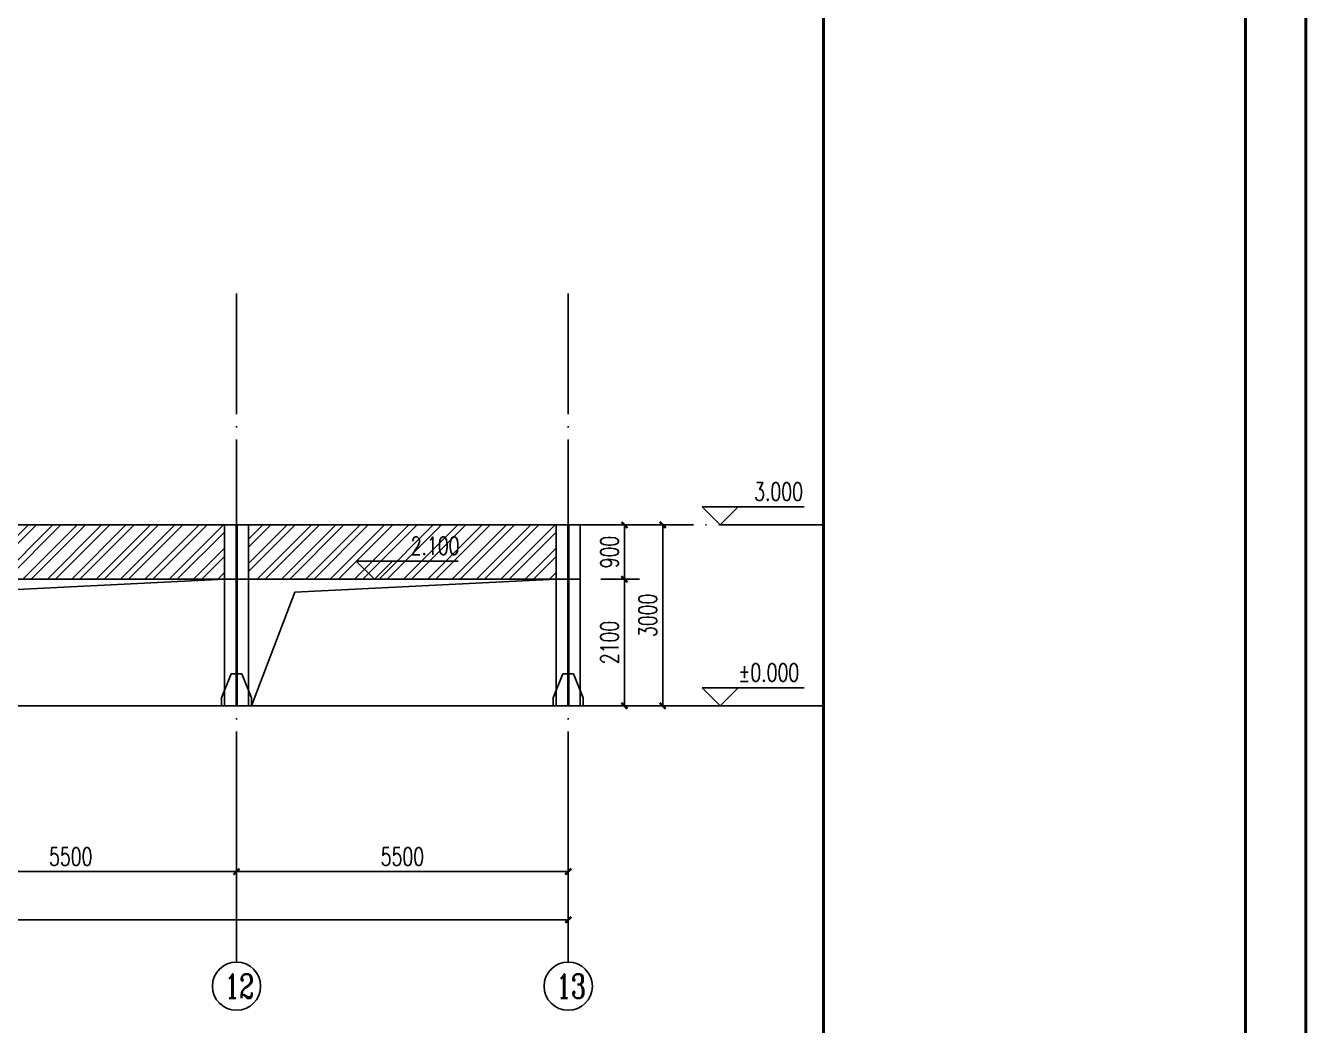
# Model space of a CAD drawing. Header units: millimetres. Extents: x -145765 to 32960, y 14307 to 133157.
# Drawn here: x 11707 to 32960, y 99997 to 116577 of the extents above; entities that cross this region are included whole.
import ezdxf
from ezdxf.enums import TextEntityAlignment as Align

# ---------------------------------------------------------------- set-up
doc = ezdxf.new("R2010")
doc.units = ezdxf.units.MM
doc.header["$LTSCALE"] = 1000
doc.linetypes.add('DOTE', pattern=[2.42, 2, -0.2, 0.02, -0.2])
for name, color, linetype in [('0-cxFrame', 155, 'Continuous'), ('A-AXIS-D', 1, 'Continuous'), ('A-AXIS-DOTE', 14, 'DOTE'), ('A-AXIS-DP', 126, 'Continuous'), ('A-AXIS-ELEV', 4, 'Continuous'), ('A-HATCH-2', 251, 'Continuous'), ('A-SFCE', 30, 'Continuous')]:
    doc.layers.add(name, color=color, linetype=linetype)
doc.layers.add('0-cxText', color=131, linetype='Continuous', lineweight=25)
doc.styles.add('_TCH_AXIS', font='COMPLEX', dxfattribs={"bigfont": 'GBCBIG'})
doc.styles.add('_TCH_DIM', font='SIMPLEX', dxfattribs={"bigfont": 'GBCBIG'})
doc.styles.add('_TCH_DIM_T3', font='SIMPLEX', dxfattribs={"width": 0.705882, "bigfont": 'GBCBIG'})
doc.styles.add('cx_tuming', font='')
doc.styles.add('cx_tuqian1', font='')
doc.styles.add('黑体', font='@TSSDENG', dxfattribs={"width": 0.9, "bigfont": '@TSSDCHN'})
doc.styles.get('cx_tuming').set_extended_font_data('SimHei')
doc.styles.get('cx_tuqian1').set_extended_font_data('SimSun')
doc.dimstyles.new('_TCH_ARCH-100', dxfattribs={"dimscale": 100, "dimtxt": 2.975, "dimasz": 1, "dimexe": 2.5, "dimexo": 3, "dimgap": 1, "dimtad": 1, "dimdec": 0, "dimzin": 0, "dimdsep": 46, "dimtxsty": '_TCH_DIM_T3', "dimblk": 'ARCHTICK', "dimcen": 0.09, "dimclrt": 7, "dimazin": 2, "dimtfac": 1, "dimtdec": 0, "dimtix": 1, "dimtmove": 2, "dimatfit": 3, "dimfxl": 0, "dimtolj": 1, "dimtzin": 0, "dimarcsym": 0})

# ---------------------------------------------------------------- blocks, each defined once
blk = doc.blocks.new('B4')
at = {"layer": 'A-SFCE'}
for p, q in [((-61996, 87878), (-61996, 87895)), ((-61996, 87895), (-61596, 87895)), ((-61996, 84895), (-61996, 87878)), ((-61804, 87895), (-61804, 84895)), ((-61788, 87895), (-61788, 84895)), ((-61596, 87895), (-61596, 84895)), ((-61996, 87103, 0), (-61996, 86581, 0)), ((-61596, 86995), (-61996, 86995)), ((-62046, 85028), (-61884, 85428)), ((-61884, 85428), (-61804, 85428)), ((-61788, 85428), (-61708, 85428)), ((-61708, 85428), (-61546, 85028)), ((-62046, 84895), (-62046, 85028)), ((-61546, 85028), (-61546, 84895))]:
    blk.add_line(p, q, dxfattribs=at)
blk = doc.blocks.new('3212')
at = {"layer": 'A-HATCH-2'}
h = blk.add_hatch(dxfattribs=at)
h.set_pattern_fill('ANSI32', color=256, scale=60)
h.set_pattern_definition([(45, (55000, 0), (-202.05576, 202.05576), []), (45, (55134.7, 0), (-202.05576, 202.05576), [])])
h.paths.add_polyline_path([(15004, 108279), (15004, 108296), (9904, 108296), (9904, 107396), (15004, 107396)])
h = blk.add_hatch(dxfattribs=at)
h.set_pattern_fill('ANSI32', color=256, scale=60)
h.set_pattern_definition([(45, (60500, 0), (-202.05576, 202.05576), []), (45, (60634.7, 0), (-202.05576, 202.05576), [])])
h.paths.add_polyline_path([(20504, 108279), (20504, 108296), (15404, 108296), (15404, 107396), (20504, 107396)])
blk = doc.blocks.new('zjcx_T1(Dragon)')
at = {"layer": '0-cxFrame', "const_width": 50}
blk.add_lwpolyline([(-7000, 0), (0, 0), (0, 57400), (-7000, 57400)], close=True, dxfattribs=at)
blk = doc.blocks.new('TK22.A1 L(Dragon)')
at = {"layer": '0-cxFrame', "color": 7, "const_width": 0.5}
blk.add_lwpolyline([(0, 0), (-841, 0), (-841, 594), (0, 594)], close=True, dxfattribs=at)
at = {"layer": '0-cxFrame', "const_width": 0.5}
for points in [[(-80, 10), (-821, 10), (-821, 584), (-80, 584)], [(-10, 10), (-80, 10), (-80, 584), (-10, 584)]]:
    blk.add_lwpolyline(points, close=True, dxfattribs=at)
at = {"layer": '0-cxFrame', "xscale": 0.01, "yscale": 0.01, "zscale": 0.01}
blk.add_blockref('zjcx_T1(Dragon)', (-10, 10), dxfattribs=at)
at = {"style": '黑体', "flags": 4}
blk.add_attdef('图幅', text='', height=3.3, dxfattribs=at).set_placement((-40, 3), align=Align.RIGHT)
at = {"layer": '0-cxText', "flags": 4}
for tag, height, style, p in [('建设单位', 3.5, 'cx_tuming', (-45, 240)), ('项目名称', 3.5, 'cx_tuming', (-45, 210)), ('子项名称', 3.5, 'cx_tuming', (-45, 180)), ('工程编号', 3.3, 'cx_tuqian1', (-35, 165)), ('图名1', 3.5, 'cx_tuming', (-45, 87)), ('图名2', 3.5, 'cx_tuming', (-45, 79)), ('图名3', 3.5, 'cx_tuming', (-45, 71)), ('出图日期', 3.3, 'cx_tuqian1', (-39, 60)), ('专业', 3.3, 'cx_tuqian1', (-55, 52)), ('图号', 3.3, 'cx_tuqian1', (-55, 44)), ('版次', 3.3, 'cx_tuqian1', (-20, 44))]:
    blk.add_attdef(tag, text='', height=height, dxfattribs=dict(at, style=style)).set_placement(p, align=Align.MIDDLE)
at = {"layer": 'Defpoints', "color": 6, "flags": 4}
for tag, height, style, p in [('tufu', 3.3, '黑体', (-12, 12)), ('dwfname', 4, 'cx_tuqian1', (-80, 3))]:
    blk.add_attdef(tag, text='', height=height, dxfattribs=dict(at, style=style)).set_placement(p, align=Align.RIGHT)
blk = doc.blocks.new('_ArchTick')
at = {"color": 0, "linetype": 'ByBlock', "const_width": 0.4}
blk.add_lwpolyline([(-0.5, -0.5), (0.5, 0.5)], dxfattribs=at)
blk = doc.blocks.new('*D228')
at = {"layer": 'A-AXIS-D', "color": 0, "lineweight": -2}
for p, q in [((-46496, 104172), (-46496, 101497)), ((20704, 104172), (20704, 101497)), ((-46496, 101747), (20704, 101747))]:
    blk.add_line(p, q, dxfattribs=at)
at = {"layer": 'Defpoints', "color": 0}
for p in [(-46496, 104472), (20704, 104472), (20704, 101747)]:
    blk.add_point(p, dxfattribs=at)
at = {"layer": 'A-AXIS-D', "color": 0, "lineweight": -2, "xscale": 100, "yscale": 100, "zscale": 100, "rotation": 180}
blk.add_blockref('_ArchTick', (-46496, 101747), dxfattribs=at)
at = {"layer": 'A-AXIS-D', "color": 0, "lineweight": -2, "xscale": 100, "yscale": 100, "zscale": 100}
blk.add_blockref('_ArchTick', (20704, 101747), dxfattribs=at)
at = {"layer": 'A-AXIS-D', "color": 7, "insert": (-12896, 101995), "char_height": 297.5, "attachment_point": 5, "style": '_TCH_DIM_T3'}
blk.add_mtext('\\A1;67200', dxfattribs=at)
blk = doc.blocks.new('*D239')
at = {"layer": 'A-AXIS-D', "color": 0, "lineweight": -2}
for p, q in [((9704, 104172), (9704, 102297)), ((15204, 104172), (15204, 102297)), ((9704, 102547), (15204, 102547))]:
    blk.add_line(p, q, dxfattribs=at)
at = {"layer": 'Defpoints', "color": 0}
for p in [(9704, 104472), (15204, 104472), (15204, 102547)]:
    blk.add_point(p, dxfattribs=at)
at = {"layer": 'A-AXIS-D', "color": 0, "lineweight": -2, "xscale": 100, "yscale": 100, "zscale": 100, "rotation": 180}
blk.add_blockref('_ArchTick', (9704, 102547), dxfattribs=at)
at = {"layer": 'A-AXIS-D', "color": 0, "lineweight": -2, "xscale": 100, "yscale": 100, "zscale": 100}
blk.add_blockref('_ArchTick', (15204, 102547), dxfattribs=at)
at = {"layer": 'A-AXIS-D', "color": 7, "insert": (12454, 102795), "char_height": 297.5, "attachment_point": 5, "style": '_TCH_DIM_T3'}
blk.add_mtext('\\A1;5500', dxfattribs=at)
blk = doc.blocks.new('*D240')
at = {"layer": 'A-AXIS-D', "color": 0, "lineweight": -2}
for p, q in [((15204, 104172), (15204, 102297)), ((20704, 104172), (20704, 102297)), ((15204, 102547), (20704, 102547))]:
    blk.add_line(p, q, dxfattribs=at)
at = {"layer": 'Defpoints', "color": 0}
for p in [(15204, 104472), (20704, 104472), (20704, 102547)]:
    blk.add_point(p, dxfattribs=at)
at = {"layer": 'A-AXIS-D', "color": 0, "lineweight": -2, "xscale": 100, "yscale": 100, "zscale": 100, "rotation": 180}
blk.add_blockref('_ArchTick', (15204, 102547), dxfattribs=at)
at = {"layer": 'A-AXIS-D', "color": 0, "lineweight": -2, "xscale": 100, "yscale": 100, "zscale": 100}
blk.add_blockref('_ArchTick', (20704, 102547), dxfattribs=at)
at = {"layer": 'A-AXIS-D', "color": 7, "insert": (17954, 102795), "char_height": 297.5, "attachment_point": 5, "style": '_TCH_DIM_T3'}
blk.add_mtext('\\A1;5500', dxfattribs=at)
blk = doc.blocks.new('*D241')
at = {"layer": 'A-AXIS-DP', "color": 0, "lineweight": -2}
for p, q in [((21247, 108296), (21886, 108296)), ((21636, 108296), (21636, 107396)), ((21247, 107396), (21886, 107396))]:
    blk.add_line(p, q, dxfattribs=at)
at = {"layer": 'Defpoints', "color": 0}
for p in [(20947, 108296), (20947, 107396), (21636, 107396)]:
    blk.add_point(p, dxfattribs=at)
at = {"layer": 'A-AXIS-DP', "color": 0, "lineweight": -2, "xscale": 100, "yscale": 100, "zscale": 100}
for p, rotation in [((21636, 108296), 90), ((21636, 107396), 270)]:
    blk.add_blockref('_ArchTick', p, dxfattribs=dict(at, rotation=rotation))
at = {"layer": 'A-AXIS-DP', "color": 7, "insert": (21388, 107846), "char_height": 297.5, "attachment_point": 5, "rotation": 90, "style": '_TCH_DIM_T3'}
blk.add_mtext('\\A1;900', dxfattribs=at)
blk = doc.blocks.new('*D242')
at = {"layer": 'A-AXIS-DP', "color": 0, "lineweight": -2}
for p, q in [((21247, 107396), (21886, 107396)), ((21636, 107396), (21636, 105296)), ((21247, 105296), (21886, 105296))]:
    blk.add_line(p, q, dxfattribs=at)
at = {"layer": 'Defpoints', "color": 0}
for p in [(20947, 107396), (20947, 105296), (21636, 105296)]:
    blk.add_point(p, dxfattribs=at)
at = {"layer": 'A-AXIS-DP', "color": 0, "lineweight": -2, "xscale": 100, "yscale": 100, "zscale": 100}
for p, rotation in [((21636, 107396), 90), ((21636, 105296), 270)]:
    blk.add_blockref('_ArchTick', p, dxfattribs=dict(at, rotation=rotation))
at = {"layer": 'A-AXIS-DP', "color": 7, "insert": (21388, 106346), "char_height": 297.5, "attachment_point": 5, "rotation": 90, "style": '_TCH_DIM_T3'}
blk.add_mtext('\\A1;2100', dxfattribs=at)
blk = doc.blocks.new('*D243')
at = {"layer": 'A-AXIS-DP', "color": 0, "lineweight": -2}
for p, q in [((21247, 108296), (22521, 108296)), ((22271, 108296), (22271, 105296)), ((21247, 105296), (22521, 105296))]:
    blk.add_line(p, q, dxfattribs=at)
at = {"layer": 'Defpoints', "color": 0}
for p in [(20947, 108296), (20947, 105296), (22271, 105296)]:
    blk.add_point(p, dxfattribs=at)
at = {"layer": 'A-AXIS-DP', "color": 0, "lineweight": -2, "xscale": 100, "yscale": 100, "zscale": 100}
for p, rotation in [((22271, 108296), 90), ((22271, 105296), 270)]:
    blk.add_blockref('_ArchTick', p, dxfattribs=dict(at, rotation=rotation))
at = {"layer": 'A-AXIS-DP', "color": 7, "insert": (22022, 106796), "char_height": 297.5, "attachment_point": 5, "rotation": 90, "style": '_TCH_DIM_T3'}
blk.add_mtext('\\A1;3000', dxfattribs=at)

msp = doc.modelspace()

# ---------------------------------------------------------------- linework, layer by layer
at = {"layer": 'A-AXIS-D'}
for p, q in [((15203.6, 104471.8), (15203.6, 101046.5)), ((20703.6, 104471.8), (20703.6, 101046.5))]:
    msp.add_line(p, q, dxfattribs=at)
for centre in [(15203.6, 100646.5), (20703.6, 100646.5)]:
    msp.add_circle(centre, 400, dxfattribs=at)
at = {"layer": 'A-AXIS-DOTE'}
for p, q in [((15203.6, 112131.9), (15203.6, 104471.8)), ((20703.6, 112131.9), (20703.6, 104471.8)), ((-49400.9, 108295.7), (24934.6, 108295.7))]:
    msp.add_line(p, q, dxfattribs=at)
at = {"layer": 'A-AXIS-ELEV'}
for p, q in [((23223.9, 108295.7), (22923.9, 108595.7)), ((22923.9, 108595.7), (24615.9, 108595.7)), ((23223.9, 108295.7), (23523.9, 108595.7)), ((17488.9, 107395.7), (17188.9, 107695.7)), ((17188.9, 107695.7), (18880.9, 107695.7)), ((17488.9, 107395.7), (17788.9, 107695.7)), ((23223.9, 105295.7), (22923.9, 105595.7)), ((22923.9, 105595.7), (24615.9, 105595.7)), ((23223.9, 105295.7), (23523.9, 105595.7))]:
    msp.add_line(p, q, dxfattribs=at)
at = {"layer": 'A-HATCH-2', "elevation": 0}
for points in [[(9953.6, 105295.7), (10671.2, 107180.7), (15003.6, 107395.7)], [(15453.6, 105295.7), (16171.2, 107180.7), (20503.6, 107395.7)]]:
    msp.add_lwpolyline(points, dxfattribs=at)
at = {"layer": 'A-SFCE'}
for p, q in [((-46296.4, 108295.7), (20903.6, 108295.7)), ((-46296.4, 107395.7), (20903.6, 107395.7)), ((-49400.9, 105295.7), (24934.6, 105295.7))]:
    msp.add_line(p, q, dxfattribs=at)

# ---------------------------------------------------------------- block references
for name, p in [('3212', (0, 0)), ('B4', (77000, 20400.8)), ('B4', (82500, 20400.8))]:
    msp.add_blockref(name, p)
at = {"layer": '0-cxFrame', "xscale": 100, "yscale": 100, "zscale": 100}
msp.add_blockref('TK22.A1 L(Dragon)', (32934.6, 73731.7), dxfattribs=at)

# ---------------------------------------------------------------- texts
at = {"layer": 'A-AXIS-D', "color": 7, "style": '_TCH_AXIS', "width": 0.705882}
for s, p in [('12', (15008.2, 100446)), ('13', (20508.2, 100446))]:
    msp.add_text(s, height=401, dxfattribs=at).set_placement(p)
at = {"layer": 'A-AXIS-ELEV', "color": 7, "style": '_TCH_DIM', "width": 0.705882}
for s, p in [('3.000', (23785.9, 108700.7)), ('2.100', (18090.9, 107800.7)), ('%%P0.000', (23525.9, 105700.7))]:
    msp.add_text(s, height=297.5, dxfattribs=at).set_placement(p)

# ---------------------------------------------------------------- dimensions: what is measured, and where the dimension line sits
at = {"layer": 'A-AXIS-D'}
for p1, p2, distance, picture, middle in [((-46496.4, 104471.8), (20703.6, 104471.8), -2725.3, '*D228', (-12896.4, 101995.3)), ((9703.6, 104471.8), (15203.6, 104471.8), -1925.3, '*D239', (12453.6, 102795.3)), ((15203.6, 104471.8), (20703.6, 104471.8), -1925.3, '*D240', (17953.6, 102795.3))]:
    dim = msp.add_aligned_dim(p1=p1, p2=p2, distance=distance, dimstyle='_TCH_ARCH-100', dxfattribs=at)
    dim.commit()
    dim.dimension.update_dxf_attribs({"geometry": picture, "text_midpoint": middle})
at = {"layer": 'A-AXIS-DP'}
for p1, p2, distance, picture, middle in [((20946.7, 108295.7), (20946.7, 107395.7), 689.7, '*D241', (21387.6, 107845.7)), ((20946.7, 108295.7), (20946.7, 105295.7), 1324, '*D243', (22021.9, 106795.7)), ((20946.7, 107395.7), (20946.7, 105295.7), 689.7, '*D242', (21387.6, 106345.7))]:
    dim = msp.add_aligned_dim(p1=p1, p2=p2, distance=distance, dimstyle='_TCH_ARCH-100', dxfattribs=at)
    dim.commit()
    dim.dimension.update_dxf_attribs({"geometry": picture, "text_midpoint": middle})

doc.saveas('drawing.dxf')
